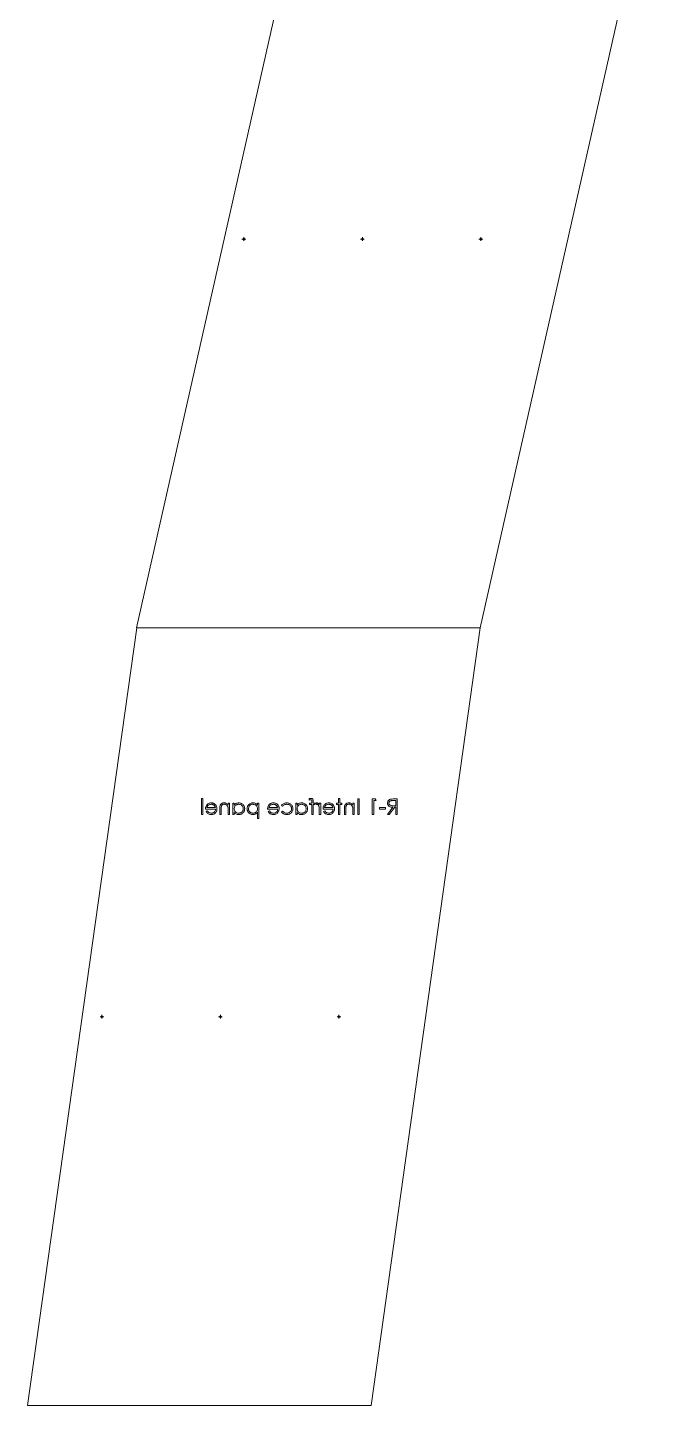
# Model space of a CAD drawing. Header units: inches. Extents: x -2039 to 487, y -866 to 2565.
# Drawn here: x -127.4 to -63.8, y 2013.9 to 2153.4 of the extents above; entities that cross this region are included whole.
import ezdxf

# ---------------------------------------------------------------- set-up
doc = ezdxf.new("R2010")
doc.units = ezdxf.units.IN
doc.header["$MEASUREMENT"] = 0

# ---------------------------------------------------------------- blocks, each defined once
blk = doc.blocks.new('SW_CENTERMARKSYMBOL_0')
at = {"color": 0, "linetype": 'Continuous', "lineweight": 0}
for p, q in [((-0.1, 0), (-0.19, 0)), ((0, 0), (-0.1, 0)), ((0, 0.1), (0, 0.19)), ((0, 0), (0, 0.1)), ((0, 0), (0, -0.1)), ((0, 0), (0.1, 0)), ((0.1, 0), (0.19, 0)), ((0, -0.1), (0, -0.19))]:
    blk.add_line(p, q, dxfattribs=at)
blk = doc.blocks.new('SW_CENTERMARKSYMBOL_1')
at = {"color": 0, "linetype": 'Continuous', "lineweight": 0}
for p, q in [((-0.1, 0), (-0.19, 0)), ((0, 0), (-0.1, 0)), ((0, 0.1), (0, 0.19)), ((0, 0), (0, 0.1)), ((0, 0), (0, -0.1)), ((0, 0), (0.1, 0)), ((0.1, 0), (0.19, 0)), ((0, -0.1), (0, -0.19))]:
    blk.add_line(p, q, dxfattribs=at)
blk = doc.blocks.new('SW_CENTERMARKSYMBOL_2')
at = {"color": 0, "linetype": 'Continuous', "lineweight": 0}
for p, q in [((-0.1, 0), (-0.19, 0)), ((0, 0), (-0.1, 0)), ((0, 0.1), (0, 0.19)), ((0, 0), (0, 0.1)), ((0, 0), (0, -0.1)), ((0, 0), (0.1, 0)), ((0.1, 0), (0.19, 0)), ((0, -0.1), (0, -0.19))]:
    blk.add_line(p, q, dxfattribs=at)

msp = doc.modelspace()

# ---------------------------------------------------------------- linework, layer by layer
at = {"color": 7, "linetype": 'Continuous', "lineweight": 15}
for p, q in [((-116.37, 2092.61), (-98.62, 2171.33)), ((-63.82, 2171.33), (-81.56, 2092.61)), ((-127.4, 2013.89), (-116.34, 2092.61)), ((-81.56, 2092.61), (-116.37, 2092.61)), ((-116.34, 2092.61), (-81.56, 2092.61)), ((-81.56, 2092.61), (-92.62, 2013.89)), ((-109.78, 2075.33), (-109.78, 2073.73)), ((-109.64, 2075.33), (-109.78, 2075.33)), ((-109.64, 2073.73), (-109.64, 2075.33)), ((-108.37, 2074.41), (-109.24, 2074.41)), ((-107.08, 2074.87), (-107.08, 2074.67)), ((-106.94, 2074.87), (-107.08, 2074.87)), ((-106.94, 2073.73), (-106.94, 2074.87)), ((-106.62, 2074.87), (-106.62, 2073.73)), ((-106.48, 2074.87), (-106.62, 2074.87)), ((-106.48, 2074.66), (-106.48, 2074.87)), ((-104.11, 2074.87), (-104.11, 2074.66)), ((-103.97, 2074.87), (-104.11, 2074.87)), ((-103.97, 2073.31), (-103.97, 2074.87)), ((-102.08, 2074.41), (-102.95, 2074.41)), ((-101.69, 2074.63), (-101.57, 2074.55)), ((-100.25, 2074.87), (-100.25, 2073.73)), ((-100.11, 2074.87), (-100.25, 2074.87)), ((-100.11, 2074.66), (-100.11, 2074.87)), ((-98.88, 2075.32), (-98.88, 2075.18)), ((-98.86, 2074.87), (-98.86, 2074.73)), ((-98.62, 2074.87), (-98.86, 2074.87)), ((-98.86, 2074.73), (-98.62, 2074.73)), ((-98.62, 2075.03), (-98.62, 2074.87)), ((-98.62, 2074.73), (-98.62, 2073.73)), ((-98.48, 2074.87), (-98.48, 2075.06)), ((-98.32, 2074.87), (-98.48, 2074.87)), ((-98.48, 2074.73), (-98.32, 2074.73)), ((-98.48, 2073.73), (-98.48, 2074.73)), ((-98.32, 2074.73), (-98.32, 2074.87)), ((-98.26, 2074.85), (-98.19, 2074.73)), ((-97.86, 2074.87), (-97.86, 2074.71)), ((-97.72, 2074.87), (-97.86, 2074.87)), ((-97.72, 2073.73), (-97.72, 2074.87)), ((-96.48, 2074.41), (-97.34, 2074.41)), ((-96.12, 2074.87), (-96.12, 2074.73)), ((-95.92, 2074.87), (-96.12, 2074.87)), ((-96.12, 2074.73), (-95.92, 2074.73)), ((-95.92, 2075.33), (-95.92, 2074.87)), ((-95.78, 2075.33), (-95.92, 2075.33)), ((-95.92, 2074.73), (-95.92, 2073.73)), ((-95.78, 2074.87), (-95.78, 2075.33)), ((-95.58, 2074.87), (-95.78, 2074.87)), ((-95.78, 2074.73), (-95.58, 2074.73)), ((-95.78, 2073.73), (-95.78, 2074.73)), ((-95.58, 2074.73), (-95.58, 2074.87)), ((-94.46, 2074.87), (-94.46, 2074.67)), ((-94.32, 2074.87), (-94.46, 2074.87)), ((-94.32, 2073.73), (-94.32, 2074.87)), ((-93.96, 2075.29), (-93.96, 2073.73)), ((-93.82, 2075.29), (-93.96, 2075.29)), ((-93.82, 2073.73), (-93.82, 2075.29)), ((-92.49, 2075.29), (-92.49, 2073.73)), ((-92.21, 2075.29), (-92.49, 2075.29)), ((-92.35, 2073.73), (-92.35, 2075.13)), ((-92.35, 2075.13), (-92.11, 2075.13)), ((-92.11, 2075.13), (-92.21, 2075.29)), ((-91.75, 2074.41), (-91.75, 2074.25)), ((-91.15, 2074.41), (-91.75, 2074.41)), ((-91.15, 2074.25), (-91.15, 2074.41)), ((-90.4, 2074.45), (-90.97, 2073.73)), ((-90.8, 2073.73), (-90.22, 2074.45)), ((-90.4, 2075.13), (-90.11, 2075.13)), ((-90.11, 2074.61), (-90.4, 2074.61)), ((-89.97, 2075.29), (-90.28, 2075.29)), ((-90.22, 2074.45), (-90.11, 2074.45)), ((-90.11, 2075.13), (-90.11, 2074.61)), ((-90.11, 2074.45), (-90.11, 2073.73)), ((-89.97, 2073.73), (-89.97, 2075.29)), ((-109.78, 2073.73), (-109.64, 2073.73)), ((-109.38, 2074.27), (-108.36, 2074.27)), ((-109.2, 2074.09), (-109.32, 2074.03)), ((-107.94, 2074.31), (-107.94, 2073.73)), ((-107.94, 2073.73), (-107.8, 2073.73)), ((-107.8, 2073.73), (-107.8, 2074.27)), ((-107.08, 2074.14), (-107.08, 2073.73)), ((-107.08, 2073.73), (-106.94, 2073.73)), ((-106.62, 2073.73), (-106.48, 2073.73)), ((-106.48, 2073.73), (-106.48, 2073.93)), ((-104.11, 2073.94), (-104.11, 2073.31)), ((-104.11, 2073.31), (-103.97, 2073.31)), ((-103.09, 2074.27), (-102.07, 2074.27)), ((-102.91, 2074.09), (-103.03, 2074.03)), ((-101.57, 2074.05), (-101.69, 2073.97)), ((-100.25, 2073.73), (-100.11, 2073.73)), ((-100.11, 2073.73), (-100.11, 2073.93)), ((-98.62, 2073.73), (-98.48, 2073.73)), ((-97.86, 2074.11), (-97.86, 2073.73)), ((-97.86, 2073.73), (-97.72, 2073.73)), ((-97.48, 2074.27), (-96.46, 2074.27)), ((-97.3, 2074.09), (-97.42, 2074.03)), ((-95.92, 2073.73), (-95.78, 2073.73)), ((-95.32, 2074.31), (-95.32, 2073.73)), ((-95.32, 2073.73), (-95.18, 2073.73)), ((-95.18, 2073.73), (-95.18, 2074.27)), ((-94.46, 2074.14), (-94.46, 2073.73)), ((-94.46, 2073.73), (-94.32, 2073.73)), ((-93.96, 2073.73), (-93.82, 2073.73)), ((-92.49, 2073.73), (-92.35, 2073.73)), ((-91.75, 2074.25), (-91.15, 2074.25)), ((-90.97, 2073.73), (-90.8, 2073.73)), ((-90.11, 2073.73), (-89.97, 2073.73)), ((-92.62, 2013.89), (-127.4, 2013.89))]:
    msp.add_line(p, q, dxfattribs=at)
for centre in [(-105.5, 2131.97), (-93.5, 2131.97), (-81.5, 2131.97), (-119.87, 2053.25), (-107.87, 2053.25), (-95.87, 2053.25)]:
    msp.add_circle(centre, 0.094, dxfattribs=at)
for points, knots in [([(-109.26, 2074.67), (-109.28, 2074.64), (-109.32, 2074.57), (-109.36, 2074.46), (-109.38, 2074.37), (-109.38, 2074.3), (-109.38, 2074.27)], [0, 0, 0, 0, 0.279844, 0.559743, 0.779846, 1, 1, 1, 1]), ([(-108.8, 2074.89), (-108.85, 2074.89), (-108.95, 2074.88), (-109.08, 2074.83), (-109.18, 2074.76), (-109.23, 2074.7), (-109.26, 2074.67)], [0, 0, 0, 0, 0.279984, 0.559729, 0.779835, 1, 1, 1, 1]), ([(-109.24, 2074.41), (-109.23, 2074.45), (-109.21, 2074.52), (-109.15, 2074.62), (-109.05, 2074.69), (-108.94, 2074.74), (-108.85, 2074.75), (-108.8, 2074.75)], [0, 0, 0, 0, 0.186904, 0.373477, 0.560058, 0.780031, 1, 1, 1, 1]), ([(-108.35, 2074.68), (-108.36, 2074.7), (-108.39, 2074.73), (-108.44, 2074.77), (-108.49, 2074.81), (-108.55, 2074.84), (-108.6, 2074.86), (-108.66, 2074.88), (-108.73, 2074.89), (-108.77, 2074.89), (-108.8, 2074.89)], [0, 0, 0, 0, 0.128835, 0.253589, 0.374643, 0.49534, 0.616325, 0.739759, 0.866842, 1, 1, 1, 1]), ([(-108.8, 2074.75), (-108.77, 2074.75), (-108.71, 2074.75), (-108.63, 2074.72), (-108.57, 2074.69), (-108.53, 2074.66), (-108.51, 2074.65)], [0, 0, 0, 0, 0.279967, 0.559811, 0.779884, 1, 1, 1, 1]), ([(-108.51, 2074.65), (-108.49, 2074.63), (-108.46, 2074.59), (-108.41, 2074.51), (-108.39, 2074.45), (-108.37, 2074.41)], [0, 0, 0, 0, 0.279922, 0.559969, 1, 1, 1, 1]), ([(-108.22, 2074.3), (-108.22, 2074.34), (-108.22, 2074.41), (-108.26, 2074.52), (-108.3, 2074.61), (-108.33, 2074.66), (-108.35, 2074.68)], [0, 0, 0, 0, 0.279971, 0.559866, 0.779916, 1, 1, 1, 1]), ([(-107.51, 2074.89), (-107.53, 2074.89), (-107.57, 2074.89), (-107.63, 2074.88), (-107.69, 2074.86), (-107.74, 2074.83), (-107.79, 2074.79), (-107.83, 2074.75), (-107.87, 2074.71), (-107.89, 2074.66), (-107.9, 2074.62), (-107.91, 2074.59), (-107.92, 2074.55), (-107.93, 2074.51), (-107.93, 2074.47), (-107.94, 2074.42), (-107.94, 2074.37), (-107.94, 2074.33), (-107.94, 2074.31)], [0.0000008, 0.0000008, 0.0000008, 0.0000008, 0.0772404, 0.1511781, 0.223488, 0.2955426, 0.3669763, 0.4371305, 0.5070436, 0.5785597, 0.6166135, 0.6587562, 0.7044912, 0.7548031, 0.8093316, 0.8682745, 0.9320729, 0.999999, 0.999999, 0.999999, 0.999999]), ([(-107.8, 2074.27), (-107.8, 2074.32), (-107.8, 2074.4), (-107.79, 2074.49), (-107.78, 2074.53)], [0, 0, 0, 0, 0.560256, 1, 1, 1, 1]), ([(-107.78, 2074.53), (-107.78, 2074.55), (-107.76, 2074.6), (-107.72, 2074.67), (-107.66, 2074.72), (-107.58, 2074.75), (-107.52, 2074.75), (-107.49, 2074.75)], [0, 0, 0, 0, 0.186825, 0.37354, 0.560087, 0.779896, 1, 1, 1, 1]), ([(-107.08, 2074.67), (-107.11, 2074.7), (-107.17, 2074.78), (-107.28, 2074.85), (-107.4, 2074.89), (-107.47, 2074.89), (-107.51, 2074.89)], [0, 0, 0, 0, 0.2801, 0.559779, 0.779866, 1, 1, 1, 1]), ([(-107.49, 2074.75), (-107.45, 2074.75), (-107.39, 2074.75), (-107.3, 2074.71), (-107.21, 2074.65), (-107.14, 2074.56), (-107.11, 2074.49), (-107.1, 2074.45)], [0, 0, 0, 0, 0.186702, 0.373404, 0.560215, 0.780127, 1, 1, 1, 1]), ([(-107.1, 2074.45), (-107.09, 2074.42), (-107.08, 2074.37), (-107.08, 2074.26), (-107.08, 2074.19), (-107.08, 2074.14)], [0, 0, 0, 0, 0.279874, 0.559923, 1, 1, 1, 1]), ([(-106.01, 2074.89), (-106.06, 2074.89), (-106.17, 2074.88), (-106.3, 2074.83), (-106.4, 2074.75), (-106.45, 2074.69), (-106.48, 2074.66)], [0, 0, 0, 0, 0.279981, 0.559749, 0.77981, 1, 1, 1, 1]), ([(-106.48, 2074.3), (-106.47, 2074.34), (-106.47, 2074.43), (-106.41, 2074.56), (-106.32, 2074.65), (-106.22, 2074.71), (-106.12, 2074.75), (-106.05, 2074.75), (-106.02, 2074.75)], [0, 0, 0, 0, 0.18666, 0.373089, 0.559693, 0.706422, 0.853161, 1, 1, 1, 1]), ([(-106.02, 2074.75), (-105.97, 2074.75), (-105.88, 2074.74), (-105.76, 2074.69), (-105.66, 2074.6), (-105.6, 2074.51), (-105.56, 2074.41), (-105.56, 2074.34), (-105.56, 2074.3)], [0, 0, 0, 0, 0.186618, 0.373213, 0.559714, 0.706517, 0.853293, 1, 1, 1, 1]), ([(-105.41, 2074.31), (-105.42, 2074.35), (-105.42, 2074.44), (-105.47, 2074.56), (-105.54, 2074.67), (-105.63, 2074.76), (-105.75, 2074.84), (-105.88, 2074.89), (-105.97, 2074.89), (-106.01, 2074.89)], [0, 0, 0, 0, 0.140023, 0.279973, 0.419967, 0.560026, 0.706665, 0.853294, 1, 1, 1, 1]), ([(-104.57, 2074.89), (-104.62, 2074.89), (-104.71, 2074.89), (-104.83, 2074.84), (-104.94, 2074.78), (-105.04, 2074.68), (-105.12, 2074.57), (-105.17, 2074.44), (-105.17, 2074.35), (-105.17, 2074.31)], [0, 0, 0, 0, 0.140066, 0.280056, 0.420047, 0.560105, 0.706753, 0.853336, 1, 1, 1, 1]), ([(-105.03, 2074.3), (-105.03, 2074.35), (-105.02, 2074.44), (-104.96, 2074.56), (-104.88, 2074.65), (-104.78, 2074.71), (-104.68, 2074.75), (-104.61, 2074.75), (-104.57, 2074.75)], [0, 0, 0, 0, 0.186487, 0.373077, 0.559585, 0.706358, 0.853167, 1, 1, 1, 1]), ([(-104.11, 2074.66), (-104.14, 2074.7), (-104.21, 2074.78), (-104.33, 2074.85), (-104.46, 2074.89), (-104.53, 2074.89), (-104.57, 2074.89)], [0, 0, 0, 0, 0.280016, 0.559588, 0.779761, 1, 1, 1, 1]), ([(-104.57, 2074.75), (-104.53, 2074.75), (-104.44, 2074.74), (-104.31, 2074.69), (-104.22, 2074.6), (-104.15, 2074.51), (-104.12, 2074.41), (-104.11, 2074.33), (-104.11, 2074.3)], [0, 0, 0, 0, 0.186649, 0.373139, 0.559728, 0.706467, 0.853168, 1, 1, 1, 1]), ([(-102.97, 2074.67), (-102.99, 2074.64), (-103.03, 2074.57), (-103.07, 2074.46), (-103.09, 2074.37), (-103.09, 2074.3), (-103.09, 2074.27)], [0, 0, 0, 0, 0.279842, 0.559743, 0.779846, 1, 1, 1, 1]), ([(-102.51, 2074.89), (-102.56, 2074.89), (-102.66, 2074.88), (-102.79, 2074.83), (-102.89, 2074.76), (-102.94, 2074.7), (-102.97, 2074.67)], [0, 0, 0, 0, 0.279982, 0.559729, 0.779833, 1, 1, 1, 1]), ([(-102.95, 2074.41), (-102.94, 2074.45), (-102.92, 2074.52), (-102.86, 2074.62), (-102.76, 2074.69), (-102.65, 2074.74), (-102.56, 2074.75), (-102.51, 2074.75)], [0, 0, 0, 0, 0.186904, 0.373476, 0.560059, 0.780027, 1, 1, 1, 1]), ([(-102.06, 2074.68), (-102.09, 2074.72), (-102.16, 2074.79), (-102.28, 2074.85), (-102.39, 2074.89), (-102.47, 2074.89), (-102.51, 2074.89)], [0, 0, 0, 0, 0.279934, 0.559644, 0.779767, 1, 1, 1, 1]), ([(-102.51, 2074.75), (-102.48, 2074.75), (-102.42, 2074.75), (-102.34, 2074.72), (-102.28, 2074.69), (-102.24, 2074.66), (-102.22, 2074.65)], [0, 0, 0, 0, 0.279962, 0.559812, 0.779883, 1, 1, 1, 1]), ([(-102.22, 2074.65), (-102.2, 2074.63), (-102.17, 2074.59), (-102.12, 2074.51), (-102.1, 2074.45), (-102.08, 2074.41)], [0, 0, 0, 0, 0.279925, 0.559973, 1, 1, 1, 1]), ([(-101.93, 2074.3), (-101.93, 2074.34), (-101.93, 2074.41), (-101.97, 2074.52), (-102.01, 2074.61), (-102.04, 2074.66), (-102.06, 2074.68)], [0, 0, 0, 0, 0.279971, 0.559866, 0.779915, 1, 1, 1, 1]), ([(-101.17, 2074.89), (-101.22, 2074.89), (-101.34, 2074.88), (-101.49, 2074.82), (-101.61, 2074.74), (-101.66, 2074.66), (-101.69, 2074.63)], [0, 0, 0, 0, 0.280063, 0.560129, 0.780066, 1, 1, 1, 1]), ([(-101.57, 2074.55), (-101.54, 2074.59), (-101.48, 2074.65), (-101.37, 2074.72), (-101.26, 2074.75), (-101.19, 2074.75), (-101.16, 2074.75)], [0, 0, 0, 0, 0.27991, 0.559609, 0.779774, 1, 1, 1, 1]), ([(-100.53, 2074.29), (-100.53, 2074.34), (-100.54, 2074.43), (-100.58, 2074.56), (-100.66, 2074.68), (-100.76, 2074.77), (-100.88, 2074.84), (-101.02, 2074.89), (-101.12, 2074.89), (-101.17, 2074.89)], [0, 0, 0, 0, 0.139979, 0.27996, 0.419944, 0.559901, 0.70657, 0.853255, 1, 1, 1, 1]), ([(-101.16, 2074.75), (-101.11, 2074.75), (-101.02, 2074.74), (-100.89, 2074.69), (-100.79, 2074.61), (-100.72, 2074.52), (-100.67, 2074.41), (-100.67, 2074.34), (-100.67, 2074.31)], [0, 0, 0, 0, 0.186752, 0.373268, 0.559832, 0.706581, 0.85324, 1, 1, 1, 1]), ([(-99.64, 2074.89), (-99.69, 2074.89), (-99.8, 2074.88), (-99.93, 2074.83), (-100.03, 2074.75), (-100.08, 2074.69), (-100.11, 2074.66)], [0, 0, 0, 0, 0.279981, 0.559749, 0.77981, 1, 1, 1, 1]), ([(-100.11, 2074.3), (-100.1, 2074.34), (-100.1, 2074.43), (-100.04, 2074.56), (-99.95, 2074.65), (-99.85, 2074.71), (-99.75, 2074.75), (-99.68, 2074.75), (-99.65, 2074.75)], [0, 0, 0, 0, 0.18666, 0.373089, 0.55969, 0.706422, 0.853158, 1, 1, 1, 1]), ([(-99.65, 2074.75), (-99.6, 2074.75), (-99.51, 2074.74), (-99.39, 2074.69), (-99.29, 2074.6), (-99.23, 2074.51), (-99.19, 2074.41), (-99.19, 2074.34), (-99.18, 2074.3)], [0, 0, 0, 0, 0.186618, 0.373213, 0.559714, 0.706517, 0.853293, 1, 1, 1, 1]), ([(-99.04, 2074.31), (-99.05, 2074.35), (-99.05, 2074.44), (-99.1, 2074.56), (-99.17, 2074.67), (-99.26, 2074.76), (-99.38, 2074.84), (-99.51, 2074.89), (-99.6, 2074.89), (-99.64, 2074.89)], [0, 0, 0, 0, 0.140023, 0.279973, 0.419967, 0.560026, 0.706665, 0.853294, 1, 1, 1, 1]), ([(-98.71, 2075.35), (-98.75, 2075.35), (-98.8, 2075.35), (-98.86, 2075.33), (-98.88, 2075.32)], [0, 0, 0, 0, 0.559713, 1, 1, 1, 1]), ([(-98.88, 2075.18), (-98.86, 2075.19), (-98.81, 2075.21), (-98.76, 2075.21), (-98.74, 2075.21)], [0, 0, 0, 0, 0.56025, 1, 1, 1, 1]), ([(-98.74, 2075.21), (-98.72, 2075.21), (-98.69, 2075.21), (-98.65, 2075.19), (-98.62, 2075.15), (-98.63, 2075.09), (-98.63, 2075.05), (-98.62, 2075.03)], [0, 0, 0, 0, 0.249297, 0.374518, 0.498866, 0.748979, 1, 1, 1, 1]), ([(-98.48, 2075.06), (-98.48, 2075.08), (-98.49, 2075.14), (-98.49, 2075.22), (-98.54, 2075.3), (-98.62, 2075.35), (-98.68, 2075.35), (-98.71, 2075.35)], [0, 0, 0, 0, 0.187489, 0.374736, 0.560714, 0.779929, 1, 1, 1, 1]), ([(-98.14, 2074.89), (-98.17, 2074.89), (-98.21, 2074.89), (-98.25, 2074.86), (-98.26, 2074.85)], [0, 0, 0, 0, 0.559238, 1, 1, 1, 1]), ([(-98.19, 2074.73), (-98.17, 2074.74), (-98.15, 2074.75), (-98.13, 2074.75), (-98.11, 2074.75)], [0, 0, 0, 0, 0.560398, 1, 1, 1, 1]), ([(-97.86, 2074.71), (-97.88, 2074.73), (-97.92, 2074.79), (-97.99, 2074.85), (-98.06, 2074.89), (-98.12, 2074.89), (-98.14, 2074.89)], [0, 0, 0, 0, 0.280326, 0.560205, 0.780189, 1, 1, 1, 1]), ([(-98.11, 2074.75), (-98.08, 2074.75), (-98.02, 2074.73), (-97.95, 2074.66), (-97.91, 2074.58), (-97.9, 2074.53), (-97.89, 2074.51)], [0, 0, 0, 0, 0.277918, 0.557931, 0.778866, 1, 1, 1, 1]), ([(-97.89, 2074.51), (-97.88, 2074.47), (-97.87, 2074.4), (-97.86, 2074.27), (-97.86, 2074.17), (-97.86, 2074.11)], [0, 0, 0, 0, 0.279806, 0.559885, 1, 1, 1, 1]), ([(-97.36, 2074.67), (-97.38, 2074.64), (-97.42, 2074.57), (-97.46, 2074.46), (-97.48, 2074.37), (-97.48, 2074.3), (-97.48, 2074.27)], [0, 0, 0, 0, 0.279845, 0.559743, 0.779846, 1, 1, 1, 1]), ([(-96.9, 2074.89), (-96.95, 2074.89), (-97.05, 2074.88), (-97.18, 2074.83), (-97.28, 2074.76), (-97.33, 2074.7), (-97.36, 2074.67)], [0, 0, 0, 0, 0.279982, 0.559729, 0.779837, 1, 1, 1, 1]), ([(-97.34, 2074.41), (-97.33, 2074.45), (-97.31, 2074.52), (-97.25, 2074.62), (-97.15, 2074.69), (-97.04, 2074.74), (-96.95, 2074.75), (-96.91, 2074.75)], [0, 0, 0, 0, 0.186903, 0.373478, 0.560058, 0.780031, 1, 1, 1, 1]), ([(-96.91, 2074.75), (-96.88, 2074.75), (-96.82, 2074.75), (-96.74, 2074.72), (-96.67, 2074.69), (-96.63, 2074.66), (-96.61, 2074.65)], [0, 0, 0, 0, 0.279967, 0.559815, 0.779884, 1, 1, 1, 1]), ([(-96.45, 2074.68), (-96.48, 2074.72), (-96.55, 2074.79), (-96.67, 2074.85), (-96.79, 2074.89), (-96.86, 2074.89), (-96.9, 2074.89)], [0, 0, 0, 0, 0.279934, 0.559644, 0.779767, 1, 1, 1, 1]), ([(-96.61, 2074.65), (-96.59, 2074.63), (-96.56, 2074.59), (-96.51, 2074.51), (-96.49, 2074.45), (-96.48, 2074.41)], [0, 0, 0, 0, 0.27992, 0.559968, 1, 1, 1, 1]), ([(-96.32, 2074.3), (-96.32, 2074.34), (-96.33, 2074.41), (-96.36, 2074.52), (-96.4, 2074.61), (-96.43, 2074.66), (-96.45, 2074.68)], [0, 0, 0, 0, 0.279972, 0.559867, 0.779917, 1, 1, 1, 1]), ([(-94.89, 2074.89), (-94.93, 2074.89), (-95.01, 2074.89), (-95.11, 2074.84), (-95.2, 2074.77), (-95.27, 2074.67), (-95.3, 2074.55), (-95.32, 2074.43), (-95.32, 2074.35), (-95.32, 2074.31)], [0, 0, 0, 0, 0.140014, 0.279926, 0.419846, 0.559714, 0.706244, 0.853095, 1, 1, 1, 1]), ([(-95.18, 2074.27), (-95.18, 2074.32), (-95.18, 2074.4), (-95.17, 2074.49), (-95.16, 2074.53)], [0, 0, 0, 0, 0.560256, 1, 1, 1, 1]), ([(-95.16, 2074.53), (-95.16, 2074.55), (-95.14, 2074.6), (-95.1, 2074.67), (-95.04, 2074.72), (-94.96, 2074.75), (-94.9, 2074.75), (-94.87, 2074.75)], [0, 0, 0, 0, 0.186824, 0.373541, 0.560087, 0.779896, 1, 1, 1, 1]), ([(-94.46, 2074.67), (-94.49, 2074.7), (-94.55, 2074.78), (-94.66, 2074.85), (-94.78, 2074.89), (-94.85, 2074.89), (-94.89, 2074.89)], [0, 0, 0, 0, 0.280103, 0.559778, 0.779866, 1, 1, 1, 1]), ([(-94.87, 2074.75), (-94.83, 2074.75), (-94.77, 2074.75), (-94.68, 2074.71), (-94.59, 2074.65), (-94.52, 2074.56), (-94.49, 2074.49), (-94.48, 2074.45)], [0, 0, 0, 0, 0.186702, 0.373404, 0.560215, 0.780127, 1, 1, 1, 1]), ([(-94.48, 2074.45), (-94.47, 2074.42), (-94.46, 2074.37), (-94.46, 2074.26), (-94.46, 2074.19), (-94.46, 2074.14)], [0, 0, 0, 0, 0.279874, 0.559923, 1, 1, 1, 1]), ([(-90.64, 2075.27), (-90.67, 2075.26), (-90.74, 2075.24), (-90.82, 2075.18), (-90.89, 2075.1), (-90.94, 2075), (-90.95, 2074.92), (-90.95, 2074.88)], [0, 0, 0, 0, 0.186818, 0.373528, 0.560287, 0.780019, 1, 1, 1, 1]), ([(-90.95, 2074.88), (-90.95, 2074.84), (-90.95, 2074.76), (-90.9, 2074.66), (-90.83, 2074.57), (-90.74, 2074.51), (-90.63, 2074.47), (-90.51, 2074.46), (-90.44, 2074.45), (-90.4, 2074.45)], [0, 0, 0, 0, 0.139993, 0.279916, 0.419768, 0.559706, 0.706303, 0.853124, 1, 1, 1, 1]), ([(-90.81, 2074.88), (-90.81, 2074.9), (-90.81, 2074.94), (-90.78, 2075.01), (-90.73, 2075.06), (-90.67, 2075.1), (-90.59, 2075.12), (-90.49, 2075.13), (-90.43, 2075.13), (-90.4, 2075.13)], [0, 0, 0, 0, 0.124917, 0.249839, 0.374794, 0.499737, 0.666182, 0.83307, 1, 1, 1, 1]), ([(-90.4, 2074.61), (-90.43, 2074.61), (-90.49, 2074.61), (-90.58, 2074.62), (-90.67, 2074.64), (-90.73, 2074.69), (-90.78, 2074.74), (-90.81, 2074.81), (-90.81, 2074.85), (-90.81, 2074.88)], [0, 0, 0, 0, 0.166932, 0.333797, 0.500238, 0.625176, 0.750149, 0.875063, 1, 1, 1, 1]), ([(-90.28, 2075.29), (-90.35, 2075.29), (-90.47, 2075.29), (-90.59, 2075.28), (-90.64, 2075.27)], [0, 0, 0, 0, 0.560242, 1, 1, 1, 1]), ([(-109.32, 2074.03), (-109.3, 2073.99), (-109.26, 2073.92), (-109.17, 2073.83), (-109.07, 2073.76), (-108.94, 2073.72), (-108.84, 2073.71), (-108.79, 2073.71)], [0, 0, 0, 0, 0.186832, 0.373461, 0.560133, 0.779939, 1, 1, 1, 1]), ([(-108.78, 2073.85), (-108.82, 2073.86), (-108.92, 2073.86), (-109.04, 2073.92), (-109.13, 2074), (-109.18, 2074.06), (-109.2, 2074.09)], [0, 0, 0, 0, 0.279902, 0.559699, 0.779538, 1, 1, 1, 1]), ([(-108.79, 2073.71), (-108.75, 2073.71), (-108.66, 2073.72), (-108.54, 2073.76), (-108.43, 2073.82), (-108.34, 2073.92), (-108.27, 2074.04), (-108.23, 2074.16), (-108.22, 2074.25), (-108.22, 2074.3)], [0, 0, 0, 0, 0.140085, 0.280056, 0.419974, 0.55995, 0.706628, 0.853299, 1, 1, 1, 1]), ([(-108.36, 2074.27), (-108.36, 2074.23), (-108.37, 2074.15), (-108.42, 2074.03), (-108.5, 2073.95), (-108.59, 2073.89), (-108.68, 2073.86), (-108.74, 2073.85), (-108.78, 2073.85)], [0, 0, 0, 0, 0.186724, 0.373251, 0.559776, 0.706489, 0.853187, 1, 1, 1, 1]), ([(-106.02, 2073.85), (-106.06, 2073.85), (-106.15, 2073.86), (-106.27, 2073.92), (-106.37, 2074), (-106.43, 2074.09), (-106.47, 2074.19), (-106.47, 2074.26), (-106.48, 2074.3)], [0, 0, 0, 0, 0.186632, 0.373257, 0.559685, 0.706427, 0.853187, 1, 1, 1, 1]), ([(-106.48, 2073.93), (-106.44, 2073.89), (-106.37, 2073.82), (-106.25, 2073.75), (-106.13, 2073.72), (-106.05, 2073.71), (-106.01, 2073.71)], [0, 0, 0, 0, 0.279991, 0.559724, 0.779868, 1, 1, 1, 1]), ([(-105.56, 2074.3), (-105.56, 2074.26), (-105.57, 2074.17), (-105.63, 2074.05), (-105.71, 2073.96), (-105.81, 2073.89), (-105.91, 2073.86), (-105.98, 2073.85), (-106.02, 2073.85)], [0, 0, 0, 0, 0.1865, 0.373091, 0.559635, 0.70645, 0.853232, 1, 1, 1, 1]), ([(-106.01, 2073.71), (-105.97, 2073.71), (-105.88, 2073.72), (-105.75, 2073.76), (-105.64, 2073.83), (-105.55, 2073.92), (-105.47, 2074.04), (-105.42, 2074.17), (-105.42, 2074.26), (-105.41, 2074.31)], [0, 0, 0, 0, 0.140048, 0.280011, 0.420025, 0.560099, 0.706721, 0.853302, 1, 1, 1, 1]), ([(-105.17, 2074.31), (-105.17, 2074.26), (-105.17, 2074.17), (-105.12, 2074.05), (-105.05, 2073.94), (-104.96, 2073.84), (-104.85, 2073.77), (-104.72, 2073.72), (-104.62, 2073.71), (-104.58, 2073.71)], [0, 0, 0, 0, 0.140052, 0.280014, 0.420006, 0.560077, 0.706723, 0.853307, 1, 1, 1, 1]), ([(-104.58, 2073.85), (-104.62, 2073.86), (-104.71, 2073.86), (-104.83, 2073.92), (-104.92, 2074), (-104.99, 2074.1), (-105.03, 2074.2), (-105.03, 2074.27), (-105.03, 2074.3)], [0, 0, 0, 0, 0.186578, 0.373122, 0.559613, 0.706423, 0.853222, 1, 1, 1, 1]), ([(-104.11, 2074.3), (-104.12, 2074.25), (-104.12, 2074.17), (-104.18, 2074.04), (-104.27, 2073.95), (-104.37, 2073.89), (-104.47, 2073.86), (-104.54, 2073.85), (-104.58, 2073.85)], [0, 0, 0, 0, 0.186629, 0.373069, 0.55951, 0.70635, 0.853178, 1, 1, 1, 1]), ([(-104.58, 2073.71), (-104.53, 2073.71), (-104.43, 2073.72), (-104.3, 2073.78), (-104.19, 2073.85), (-104.14, 2073.91), (-104.11, 2073.94)], [0, 0, 0, 0, 0.279892, 0.55961, 0.779759, 1, 1, 1, 1]), ([(-103.03, 2074.03), (-103.01, 2073.99), (-102.97, 2073.92), (-102.88, 2073.83), (-102.78, 2073.76), (-102.65, 2073.72), (-102.55, 2073.71), (-102.5, 2073.71)], [0, 0, 0, 0, 0.186832, 0.37346, 0.560131, 0.779936, 1, 1, 1, 1]), ([(-102.49, 2073.85), (-102.53, 2073.86), (-102.63, 2073.86), (-102.75, 2073.92), (-102.84, 2074), (-102.89, 2074.06), (-102.91, 2074.09)], [0, 0, 0, 0, 0.279901, 0.559698, 0.779538, 1, 1, 1, 1]), ([(-102.5, 2073.71), (-102.46, 2073.71), (-102.37, 2073.72), (-102.25, 2073.76), (-102.14, 2073.82), (-102.05, 2073.92), (-101.98, 2074.04), (-101.94, 2074.16), (-101.93, 2074.25), (-101.93, 2074.3)], [0, 0, 0, 0, 0.140085, 0.280056, 0.419973, 0.55995, 0.706628, 0.853298, 1, 1, 1, 1]), ([(-102.07, 2074.27), (-102.07, 2074.23), (-102.08, 2074.15), (-102.13, 2074.03), (-102.21, 2073.95), (-102.3, 2073.89), (-102.39, 2073.86), (-102.45, 2073.85), (-102.49, 2073.85)], [0, 0, 0, 0, 0.186724, 0.37325, 0.559774, 0.706487, 0.853185, 1, 1, 1, 1]), ([(-101.69, 2073.97), (-101.67, 2073.94), (-101.62, 2073.88), (-101.53, 2073.81), (-101.42, 2073.75), (-101.29, 2073.72), (-101.2, 2073.71), (-101.15, 2073.71)], [0, 0, 0, 0, 0.186622, 0.373253, 0.559948, 0.779911, 1, 1, 1, 1]), ([(-101.16, 2073.85), (-101.2, 2073.85), (-101.29, 2073.86), (-101.41, 2073.91), (-101.5, 2073.97), (-101.55, 2074.03), (-101.57, 2074.05)], [0, 0, 0, 0, 0.279951, 0.559717, 0.779839, 1, 1, 1, 1]), ([(-100.67, 2074.31), (-100.67, 2074.26), (-100.68, 2074.17), (-100.75, 2074.04), (-100.84, 2073.95), (-100.94, 2073.89), (-101.05, 2073.86), (-101.12, 2073.85), (-101.16, 2073.85)], [0, 0, 0, 0, 0.186465, 0.37299, 0.559474, 0.706285, 0.853116, 1, 1, 1, 1]), ([(-101.15, 2073.71), (-101.11, 2073.71), (-101.02, 2073.72), (-100.89, 2073.75), (-100.77, 2073.82), (-100.67, 2073.91), (-100.59, 2074.02), (-100.54, 2074.15), (-100.53, 2074.25), (-100.53, 2074.29)], [0, 0, 0, 0, 0.140089, 0.280121, 0.420119, 0.560174, 0.706805, 0.853353, 1, 1, 1, 1]), ([(-99.64, 2073.85), (-99.69, 2073.85), (-99.78, 2073.86), (-99.9, 2073.92), (-100, 2074), (-100.06, 2074.09), (-100.1, 2074.19), (-100.1, 2074.26), (-100.11, 2074.3)], [0, 0, 0, 0, 0.186632, 0.373257, 0.559687, 0.706427, 0.853187, 1, 1, 1, 1]), ([(-100.11, 2073.93), (-100.07, 2073.89), (-100, 2073.82), (-99.88, 2073.75), (-99.76, 2073.72), (-99.68, 2073.71), (-99.64, 2073.71)], [0, 0, 0, 0, 0.279991, 0.559724, 0.779868, 1, 1, 1, 1]), ([(-99.64, 2073.71), (-99.6, 2073.71), (-99.51, 2073.72), (-99.38, 2073.76), (-99.27, 2073.83), (-99.18, 2073.92), (-99.1, 2074.04), (-99.05, 2074.17), (-99.05, 2074.26), (-99.04, 2074.31)], [0, 0, 0, 0, 0.140048, 0.280011, 0.420025, 0.560099, 0.706721, 0.853302, 1, 1, 1, 1]), ([(-99.18, 2074.3), (-99.19, 2074.26), (-99.2, 2074.17), (-99.26, 2074.05), (-99.34, 2073.96), (-99.44, 2073.89), (-99.54, 2073.86), (-99.61, 2073.85), (-99.64, 2073.85)], [0, 0, 0, 0, 0.1865, 0.373091, 0.559635, 0.70645, 0.853232, 1, 1, 1, 1]), ([(-97.42, 2074.03), (-97.4, 2073.99), (-97.36, 2073.92), (-97.28, 2073.83), (-97.17, 2073.76), (-97.04, 2073.72), (-96.94, 2073.71), (-96.89, 2073.71)], [0, 0, 0, 0, 0.186832, 0.373459, 0.560133, 0.779939, 1, 1, 1, 1]), ([(-96.88, 2073.85), (-96.92, 2073.86), (-97.02, 2073.86), (-97.14, 2073.92), (-97.23, 2074), (-97.28, 2074.06), (-97.3, 2074.09)], [0, 0, 0, 0, 0.279906, 0.559702, 0.779539, 1, 1, 1, 1]), ([(-96.89, 2073.71), (-96.85, 2073.71), (-96.77, 2073.72), (-96.64, 2073.76), (-96.53, 2073.82), (-96.44, 2073.92), (-96.37, 2074.04), (-96.33, 2074.16), (-96.32, 2074.25), (-96.32, 2074.3)], [0, 0, 0, 0, 0.140084, 0.280055, 0.419975, 0.559949, 0.706628, 0.853299, 1, 1, 1, 1]), ([(-96.46, 2074.27), (-96.46, 2074.23), (-96.47, 2074.15), (-96.52, 2074.03), (-96.6, 2073.95), (-96.69, 2073.89), (-96.78, 2073.86), (-96.84, 2073.85), (-96.88, 2073.85)], [0, 0, 0, 0, 0.186725, 0.373252, 0.559776, 0.70649, 0.853188, 1, 1, 1, 1])]:
    msp.add_open_spline(points, degree=3, knots=knots, dxfattribs=at)

# ---------------------------------------------------------------- block references
at = {"color": 7, "linetype": 'Continuous', "lineweight": 0, "xscale": -1}
for name, p in [('SW_CENTERMARKSYMBOL_0', (-105.5, 2131.97)), ('SW_CENTERMARKSYMBOL_1', (-93.5, 2131.97)), ('SW_CENTERMARKSYMBOL_2', (-81.5, 2131.97)), ('SW_CENTERMARKSYMBOL_0', (-119.87, 2053.25)), ('SW_CENTERMARKSYMBOL_1', (-107.87, 2053.25)), ('SW_CENTERMARKSYMBOL_2', (-95.87, 2053.25))]:
    msp.add_blockref(name, p, dxfattribs=at)

doc.saveas('drawing.dxf')
